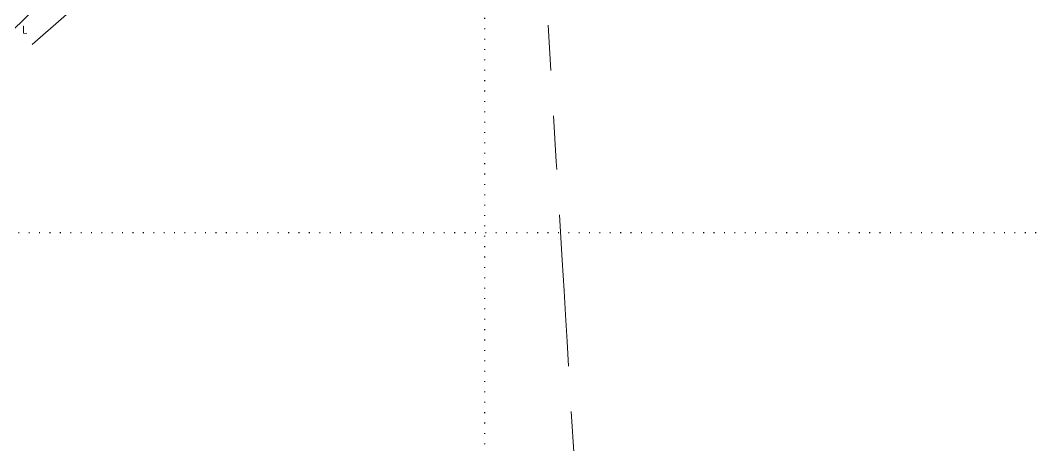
# Model space of a CAD drawing. Header units: millimetres. Extents: x 833600 to 836188, y 817400 to 818701.
# Drawn here: x 834438.7 to 834573, y 818071.9 to 818128 of the extents above; entities that cross this region are included whole.
import ezdxf

# ---------------------------------------------------------------- set-up
doc = ezdxf.new("R2010")
doc.units = ezdxf.units.MM
doc.linetypes.add('2', pattern=[12.011629, 6.005814, -6.005814])
doc.linetypes.add('DOT', pattern=[6.35, 0, -6.35])
doc.layers.add('01-basemap', color=8, linetype='Continuous', lineweight=15)
doc.layers.add('01-Grid', color=7, linetype='DOT')
doc.styles.add('HK_ENG_11', font='HK_ENG.ttf')

msp = doc.modelspace()

# ---------------------------------------------------------------- linework, layer by layer
at = {"layer": '01-basemap', "linetype": '2', "lineweight": 20, "flags": 128}
for points in [[(834509.47, 818109.43), (834508.05, 818133.22), (834500, 818132.68)], [(834444.79, 818128.82), (834429.02, 818115.04), (834399.86, 818094.37), (834388.74, 818086.64), (834388.1, 818087.93), (834380.69, 818085.44), (834374.04, 818082.83), (834368.22, 818079.69)], [(834510.26, 818096.37), (834509.47, 818109.43)], [(834510.5, 818092.34), (834510.26, 818096.37)], [(834510.69, 818089.15), (834510.5, 818092.34)], [(834510.9, 818085.66), (834510.69, 818089.15)], [(834515.33, 818010.46), (834513.31, 818037.97), (834511.84, 818070.07), (834510.9, 818085.66)]]:
    msp.add_lwpolyline(points, dxfattribs=at)
at = {"layer": '01-basemap', "linetype": 'Continuous', "lineweight": 30}
msp.add_arc((834317.01, 818256.7), 177.32, 295.8659, 313.9252, dxfattribs=at)
at = {"layer": '01-Grid', "ltscale": 0.2}
for p, q in [((834500, 818701.02), (834500, 817751.86)), ((836188.05, 818100), (833600, 818100))]:
    msp.add_line(p, q, dxfattribs=at)

# ---------------------------------------------------------------- texts
at = {"layer": '01-basemap', "style": 'HK_ENG_11', "width": 1.1}
msp.add_text('L', height=1.06, dxfattribs=at).set_placement((834438.97, 818126.29))

doc.saveas('drawing.dxf')
